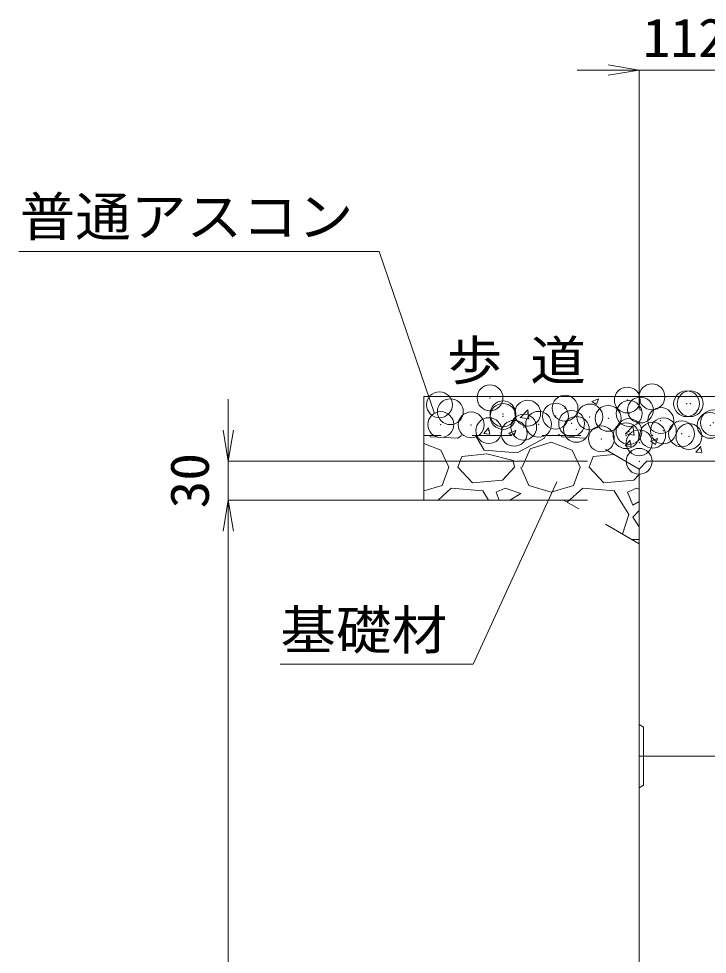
# Model space of a CAD drawing. Units: millimetres at full size; details may follow other scales. Extents: x 164402 to 209100, y 872507 to 885397.
# Drawn here: x 185200 to 185732, y 876096 to 876820 of the extents above; entities that cross this region are included whole.
import ezdxf
from ezdxf.enums import TextEntityAlignment as Align

# ---------------------------------------------------------------- set-up
doc = ezdxf.new("R2010")
doc.units = ezdxf.units.MM
doc.header["$LTSCALE"] = 40
doc.header["$PDMODE"] = 32
doc.header["$PDSIZE"] = 20
doc.linetypes.add('USER1', pattern=[1.35, 0.75, -0.6])
for name, color, linetype, lineweight in [('0_2', 7, 'Continuous', 13), ('作業エリア', 11, 'Continuous', 13), ('寸法線', 7, 'Continuous', 13), ('本体', 2, 'Continuous', 13), ('補助線', 8, 'Continuous', 13), ('ﾊｯﾁﾝｸﾞ', 7, 'Continuous', 5)]:
    doc.layers.add(name, color=color, linetype=linetype, lineweight=lineweight)
doc.styles.add('ＭＳ 明朝', font='')
doc.styles.get('ＭＳ 明朝').set_extended_font_data('MS Mincho')

# ---------------------------------------------------------------- blocks, each defined once
blk = doc.blocks.new('open_arrow')
at = {"color": 0, "linetype": 'Continuous', "lineweight": -2}
blk.add_lwpolyline([(7.5, 1.25), (0, 0), (7.5, -1.25)], dxfattribs=at)

msp = doc.modelspace()

# ---------------------------------------------------------------- linework, layer by layer
at = {"layer": '0_2', "lineweight": 20}
msp.add_line((185512.76, 876527.29), (185791.86, 876527.29), dxfattribs=at)
at = {"layer": '0_2', "linetype": 'USER1', "lineweight": 5}
for p, q in [((185634.33, 876497.29), (185512.76, 876497.29)), ((185679.36, 876471.29), (185634.33, 876497.29)), ((185620.93, 876447.29), (185512.76, 876447.29)), ((185679.36, 876413.55), (185620.93, 876447.29))]:
    msp.add_line(p, q, dxfattribs=at)
at = {"layer": '作業エリア'}
msp.add_point((185679.36, 876477.29), dxfattribs=at)
at = {"layer": '寸法線'}
for p, q in [((185631.36, 876779.86), (185839.86, 876779.86)), ((185679.36, 876517.29), (185679.36, 876779.86)), ((185361.67, 876525.29), (185361.67, 876399.29)), ((185639.36, 876477.29), (185361.67, 876477.29)), ((185361.67, 876447.29), (185361.67, 875407.29)), ((185639.36, 876447.29), (185361.67, 876447.29)), ((185639.36, 876447.29), (185361.67, 876447.29))]:
    msp.add_line(p, q, dxfattribs=at)
for points in [[(185521.13, 876514.19), (185478.35, 876639.65), (185199.66, 876639.65)], [(185615.81, 876461.48), (185550.93, 876320.4), (185401.67, 876320.4)]]:
    msp.add_lwpolyline(points, dxfattribs=at)
at = {"layer": '本体'}
for q in [(185679.36, 876471.29), (185783.11, 876477.29)]:
    msp.add_line((185685.36, 876477.29), q, dxfattribs=at)
at = {"layer": '本体', "lineweight": 20}
msp.add_line((185679.36, 876471.29), (185679.36, 875417.29), dxfattribs=at)
at = {"layer": '本体', "lineweight": 9}
for p, q in [((185679.36, 876273.79), (185682.56, 876271.79)), ((185682.56, 876271.79), (185682.56, 876226.79)), ((185682.56, 876226.79), (185679.36, 876224.79))]:
    msp.add_line(p, q, dxfattribs=at)
at = {"layer": '補助線'}
for p, q in [((185512.76, 876527.29), (185512.76, 876447.29)), ((185744.36, 876249.29), (185679.36, 876249.29))]:
    msp.add_line(p, q, dxfattribs=at)
at = {"layer": 'ﾊｯﾁﾝｸﾞ'}
for p, q in [((185512.77, 876522.58), (185512.76, 876522.67)), ((185512.76, 876522.61), (185512.77, 876522.61)), ((185536.75, 876527.29), (185536.9, 876527.18)), ((185536.9, 876527.18), (185536.94, 876527.29)), ((185642.62, 876523.63), (185646.41, 876521.08)), ((185642.63, 876523.65), (185647.96, 876525.7)), ((185646.41, 876521.08), (185647.96, 876525.68)), ((185587.33, 876511.02), (185593.27, 876517.21)), ((185594.09, 876509.97), (185593.25, 876517.21)), ((185587.32, 876511.05), (185594.09, 876510)), ((185559.28, 876498.76), (185562.96, 876503.14)), ((185563.76, 876498.34), (185562.88, 876503.12)), ((185578.6, 876499.07), (185583.94, 876501.12)), ((185578.6, 876499.06), (185581.22, 876497.29)), ((185582.65, 876497.29), (185583.93, 876501.11)), ((185668.65, 876498.41), (185674.59, 876504.6)), ((185675.41, 876497.36), (185674.57, 876504.59)), ((185517.38, 876497.29), (185517.86, 876496.13)), ((185517.86, 876496.13), (185539.2, 876495.12)), ((185539.2, 876495.12), (185542, 876497.29)), ((185559.52, 876485.97), (185552.92, 876497.29)), ((185559.28, 876498.76), (185563.84, 876498.36)), ((185606.25, 876495.12), (185584.92, 876483.94)), ((185595.08, 876486.99), (185611.33, 876492.07)), ((185606.87, 876497.29), (185606.25, 876495.12)), ((185611.33, 876492.07), (185627.59, 876485.97)), ((185616.72, 876497.29), (185617.61, 876498.35)), ((185617.73, 876497.29), (185617.54, 876498.34)), ((185618.98, 876497.29), (185619.46, 876496.13)), ((185619.46, 876496.13), (185637.84, 876495.26)), ((185668.59, 876489.19), (185672.27, 876493.57)), ((185668.64, 876498.44), (185675.42, 876497.39)), ((185673.07, 876488.78), (185672.19, 876493.56)), ((185688.11, 876492.97), (185693.45, 876495.02)), ((185688.11, 876492.95), (185691.9, 876490.4)), ((185691.9, 876490.4), (185693.44, 876495)), ((185512.76, 876490.94), (185525.99, 876485.97)), ((185525.99, 876485.97), (185532.09, 876472.77)), ((185584.92, 876483.94), (185559.52, 876485.97)), ((185588.98, 876472.77), (185595.08, 876486.99)), ((185627.59, 876485.97), (185633.69, 876472.77)), ((185668.59, 876489.19), (185673.15, 876488.79)), ((185723.25, 876484.41), (185726.92, 876488.79)), ((185727.73, 876484), (185726.85, 876488.78)), ((185539.2, 876472.77), (185542.25, 876480.89)), ((185561.55, 876482.93), (185542.25, 876480.89)), ((185581.87, 876477.85), (185561.55, 876482.93)), ((185582.89, 876472.77), (185581.87, 876477.85)), ((185640.8, 876472.77), (185643.85, 876480.89)), ((185659.81, 876482.57), (185643.85, 876480.89)), ((185723.25, 876484.41), (185727.8, 876484.01)), ((185527.01, 876458.54), (185532.09, 876472.77)), ((185550.37, 876460.57), (185539.2, 876472.77)), ((185582.89, 876472.77), (185573.74, 876462.61)), ((185587.97, 876472.77), (185594.06, 876458.54)), ((185628.61, 876458.54), (185633.69, 876472.77)), ((185651.97, 876460.57), (185640.8, 876472.77)), ((185679.36, 876467.07), (185675.34, 876462.61)), ((185512.76, 876454.35), (185527.01, 876458.54)), ((185534.12, 876456.51), (185524.01, 876447.29)), ((185558.5, 876454.48), (185534.12, 876456.51)), ((185573.74, 876462.61), (185550.37, 876460.57)), ((185575.77, 876456.51), (185568.66, 876453.46)), ((185587.97, 876452.45), (185575.77, 876456.51)), ((185594.06, 876458.54), (185611.33, 876453.46)), ((185611.33, 876453.46), (185628.61, 876458.54)), ((185635.72, 876456.51), (185623.8, 876445.63)), ((185660.1, 876454.48), (185635.72, 876456.51)), ((185675.34, 876462.61), (185651.97, 876460.57)), ((185677.37, 876456.51), (185670.26, 876453.46)), ((185679.36, 876455.85), (185677.37, 876456.51)), ((185562.9, 876447.29), (185558.5, 876454.48)), ((185568.66, 876453.46), (185571.13, 876447.29)), ((185579.36, 876447.29), (185587.97, 876452.45)), ((185671.28, 876436.19), (185660.1, 876454.48)), ((185670.26, 876453.46), (185674.33, 876443.3)), ((185674.33, 876443.3), (185679.36, 876446.32)), ((185666.42, 876421.02), (185671.28, 876436.19)), ((185679.36, 876439.19), (185674.33, 876434.16)), ((185674.33, 876434.16), (185679.36, 876426.61)), ((185673.58, 876416.89), (185679.36, 876416.89))]:
    msp.add_line(p, q, dxfattribs=at)
for p in [(185564.03, 876526.36), (185689.24, 876527.16), (185524.91, 876521), (185622.04, 876518.31), (185670.16, 876524.65), (185716, 876521.82), (185718.79, 876521.83), (185533.35, 876515.65), (185574.02, 876513.93), (185574.1, 876512), (185593.18, 876514.51), (185614.7, 876512.22), (185641.17, 876511.59), (185671.56, 876514.19), (185680.3, 876516.95), (185525.98, 876505.67), (185549.41, 876505.42), (185590.09, 876503.7), (185601.6, 876505.88), (185627.12, 876506.56), (185655.38, 876510.5), (185696.06, 876508.78), (185734.26, 876505.09), (185736.73, 876507.06), (185563.11, 876501), (185582.68, 876498.93), (185630.77, 876501.98), (185669.19, 876497.1), (185671.44, 876500.26), (185689.82, 876497.46), (185698.05, 876500.9), (185712.12, 876498.54), (185717.86, 876496.47), (185650.12, 876494.59), (185679.37, 876491.59)]:
    msp.add_point(p, dxfattribs=at)

# ---------------------------------------------------------------- block references
at = {"layer": '寸法線'}
for p, xscale, yscale, rotation in [((185679.36, 876779.86), 3.2, 3.2, 180), ((185521.13, 876514.19), 0.16, 0.16, 108.8), ((185361.67, 876477.29), 3.2, 3.2, 90), ((185615.81, 876461.48), 0.16, 0.16, 245.3), ((185361.67, 876447.29), 3.2, 3.2, 270), ((185361.67, 876447.29), 3.2, 3.2, 270)]:
    msp.add_blockref('open_arrow', p, dxfattribs=dict(at, xscale=xscale, yscale=yscale, rotation=rotation))

# ---------------------------------------------------------------- texts
at = {"layer": '0_2', "style": 'ＭＳ 明朝', "width": 1.05}
msp.add_text('歩 道', height=30.02, dxfattribs=at).set_placement((185530.64, 876531.29), align=Align.BOTTOM_LEFT)
at = {"layer": '寸法線', "style": 'ＭＳ 明朝', "width": 1.05}
msp.add_text('112.5', height=30.02, dxfattribs=at).set_placement((185735.61, 876804.86), align=Align.MIDDLE_CENTER)
for s, p in [('普通アスコン', (185458.35, 876681.48)), ('基礎材', (185530.93, 876361.89))]:
    msp.add_text(s, height=30.02, dxfattribs=at).set_placement(p, align=Align.TOP_RIGHT)
msp.add_text('30', height=30.02, rotation=90, dxfattribs=at).set_placement((185331.67, 876462.29), align=Align.MIDDLE_CENTER)

doc.saveas('drawing.dxf')
